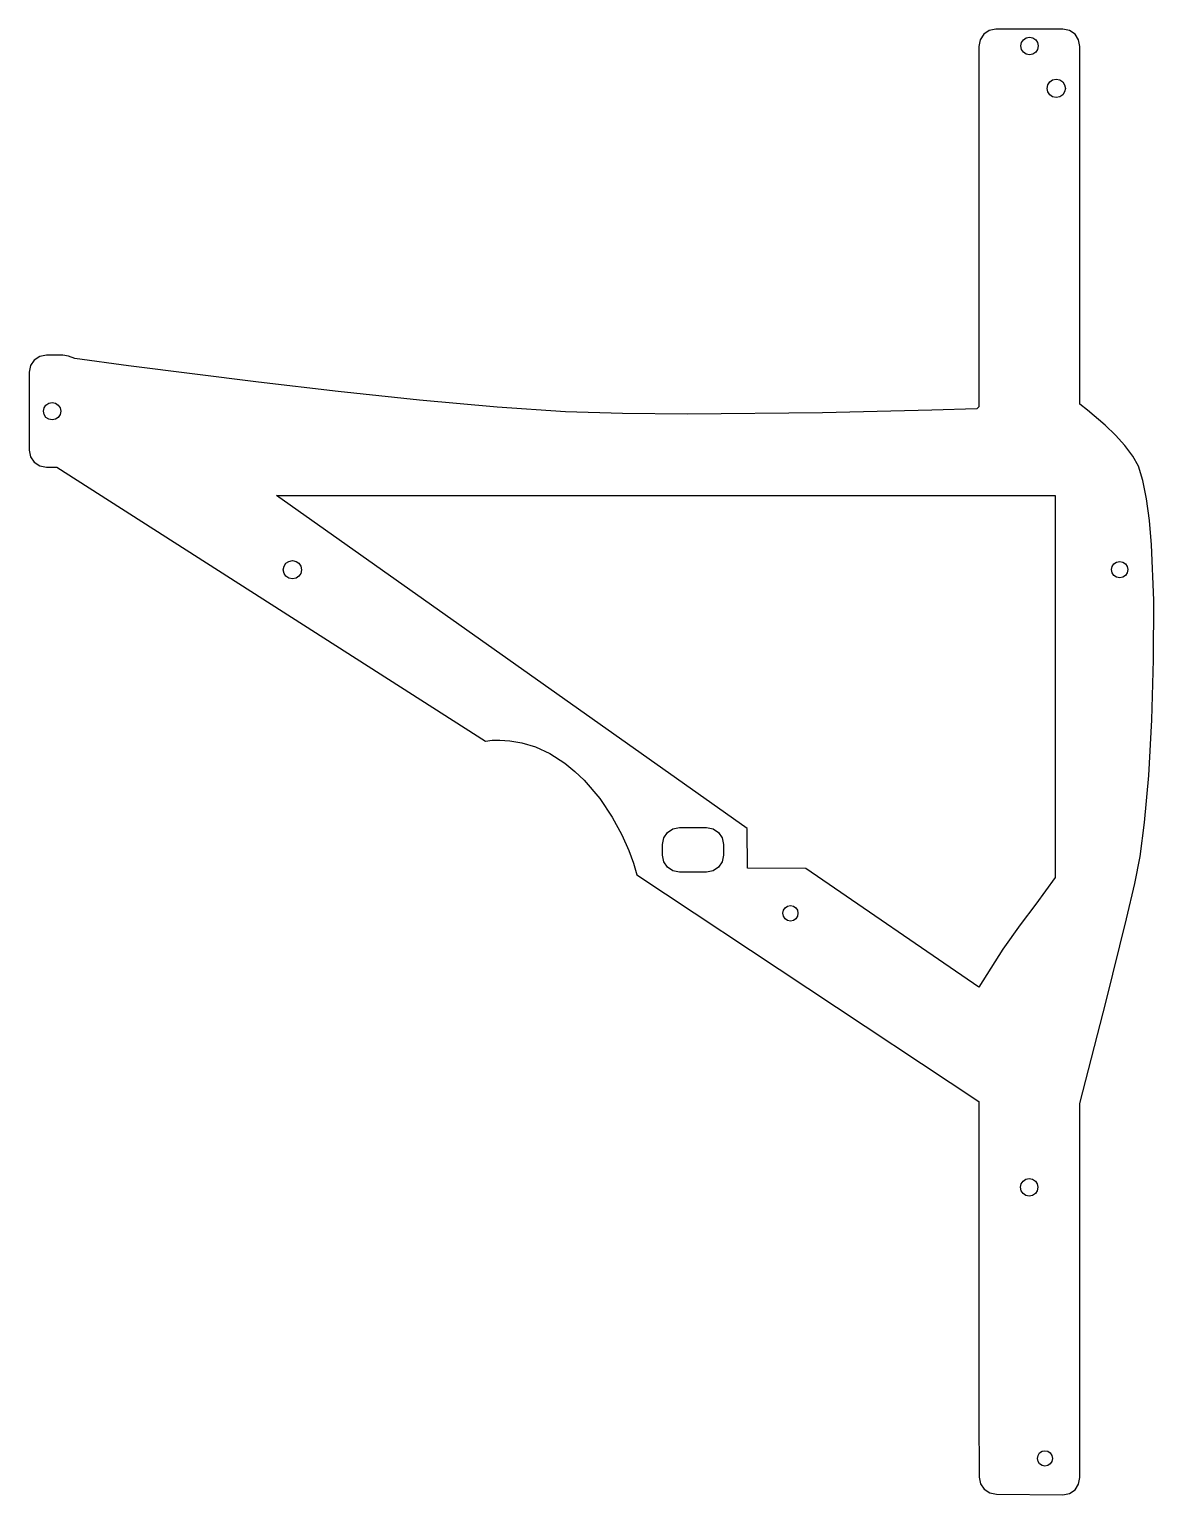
# Model space of a CAD drawing. Extents: x 5 to 117, y 1 to 148.
import ezdxf

# ---------------------------------------------------------------- set-up
doc = ezdxf.new("R2010")
doc.units = 0
doc.layers.add('Ebene_1', color=7, linetype='CONTINUOUS')

msp = doc.modelspace()

# ---------------------------------------------------------------- linework, layer by layer
at = {"layer": 'Ebene_1', "color": 7}
for points in [[(101.672209, 147.834076), (101.008154, 147.700698), (100.467073, 147.336509), (100.102884, 146.795428), (99.969506, 146.131372), (99.969506, 110.067561), (99.766106, 109.896134), (95.268756, 109.750552), (84.348427, 109.481824), (70.862698, 109.341978), (64.363302, 109.399144), (58.669149, 109.583042), (51.843519, 110.048643), (44.071019, 110.762578), (35.923996, 111.629172), (27.9748, 112.55275), (14.959287, 114.18815), (9.603273, 114.903374), (8.967721, 115.145907), (8.408238, 115.241268), (6.758451, 115.241268), (6.094309, 115.10789), (5.553038, 114.743701), (5.188659, 114.20262), (5.055195, 113.538564), (5.055195, 105.742176), (5.188659, 105.078034), (5.553038, 104.536762), (6.094309, 104.172384), (6.758451, 104.038919), (7.791979, 104.038919), (50.659992, 76.644624), (51.330511, 76.729725), (52.103146, 76.752422), (53.109132, 76.687501), (54.304794, 76.479175), (55.646456, 76.071657), (57.090444, 75.409162), (58.593081, 74.435902), (59.59906, 73.611307), (60.514258, 72.738437), (62.086595, 70.903878), (63.338658, 69.04424), (64.299015, 67.271536), (64.996231, 65.697779), (65.458875, 64.434984), (65.794709, 63.290331), (99.969506, 40.607821), (99.969506, 9.314228), (100.028485, 3.050218), (100.161863, 2.386168), (100.526052, 1.845086), (101.067133, 1.480893), (101.731188, 1.347512), (108.391523, 1.289084), (109.055578, 1.422464), (109.59666, 1.786657), (109.96085, 2.32774), (110.094228, 2.99179), (110.094228, 40.3934), (112.726626, 50.635008), (114.74658, 58.865792), (115.561921, 62.425405), (116.106332, 65.106584), (116.555681, 68.495372), (116.960809, 73.19819), (117.27673, 78.770832), (117.458458, 84.769096), (117.461008, 90.748776), (117.239393, 96.26567), (117.030465, 98.711757), (116.748627, 100.875572), (116.388254, 102.701588), (115.943724, 104.134279), (115.388308, 105.159092), (114.582943, 106.218558), (113.627493, 107.259881), (112.621823, 108.230264), (110.85928, 109.747028), (110.094228, 110.346476), (110.094228, 146.131372), (109.96085, 146.795428), (109.59666, 147.336509), (109.055578, 147.700698), (108.391523, 147.834076), (101.672209, 147.834076)], [(105.053915, 147.038121), (105.393535, 146.969512), (105.670876, 146.782509), (105.85788, 146.505168), (105.926489, 146.165547), (105.85788, 145.825927), (105.670876, 145.548586), (105.393535, 145.361583), (105.053915, 145.292974), (104.714117, 145.361424), (104.436597, 145.548391), (104.249455, 145.825793), (104.18079, 146.165547), (104.249455, 146.505301), (104.436597, 146.782703), (104.714117, 146.969671), (105.053915, 147.038121), (105.053915, 147.038121)], [(107.715733, 142.843373), (108.072758, 142.771293), (108.364308, 142.574725), (108.560876, 142.283176), (108.632955, 141.926151), (108.560876, 141.569126), (108.364308, 141.277576), (108.072758, 141.081008), (107.715733, 141.008929), (107.358708, 141.081008), (107.067158, 141.277576), (106.87059, 141.569126), (106.798511, 141.926151), (106.87059, 142.283176), (107.067158, 142.574725), (107.358708, 142.771293), (107.715733, 142.843373), (107.715733, 142.843373)], [(7.332266, 110.511841), (7.672019, 110.443176), (7.949421, 110.256034), (8.136389, 109.978513), (8.20484, 109.638716), (8.13623, 109.299095), (7.949227, 109.021754), (7.671886, 108.834751), (7.332266, 108.766142), (6.992645, 108.834751), (6.715305, 109.021754), (6.528301, 109.299095), (6.459692, 109.638716), (6.528143, 109.978513), (6.71511, 110.256034), (6.992512, 110.443176), (7.332266, 110.511841), (7.332266, 110.511841)], [(29.782714, 101.202916), (107.624231, 101.202916), (107.624231, 63.025195), (105.670658, 60.344457), (104.101757, 58.286604), (102.380413, 55.856026), (99.969506, 52.057114), (82.681197, 63.912651), (76.86642, 63.937459), (76.82563, 67.897942), (29.782714, 101.202916)], [(31.364702, 94.699678), (31.721727, 94.627599), (32.013276, 94.431031), (32.209844, 94.139482), (32.281924, 93.782456), (32.209844, 93.425432), (32.013276, 93.133882), (31.721727, 92.937314), (31.364702, 92.865234), (31.007677, 92.937314), (30.716127, 93.133882), (30.519559, 93.425432), (30.44748, 93.782456), (30.519559, 94.139482), (30.716127, 94.431031), (31.007677, 94.627599), (31.364702, 94.699678), (31.364702, 94.699678)], [(114.066836, 94.608729), (114.383102, 94.544891), (114.641368, 94.370768), (114.81549, 94.112503), (114.879326, 93.796237), (114.815331, 93.480147), (114.641173, 93.222062), (114.382969, 93.048079), (114.066836, 92.984297), (113.750703, 93.048078), (113.492498, 93.222061), (113.318339, 93.480147), (113.254344, 93.796237), (113.31818, 94.112504), (113.492303, 94.370771), (113.750569, 94.544893), (114.066836, 94.608729), (114.066836, 94.608729)], [(70.066575, 68.018654), (72.74989, 68.018654), (73.414032, 67.885276), (73.955303, 67.521088), (74.319682, 66.980007), (74.453146, 66.315951), (74.453146, 65.241083), (74.319682, 64.576939), (73.955303, 64.035668), (73.414032, 63.67129), (72.74989, 63.537826), (70.066575, 63.537826), (69.402431, 63.67129), (68.86116, 64.035668), (68.496782, 64.576939), (68.363318, 65.241083), (68.363318, 66.315951), (68.496782, 66.980007), (68.86116, 67.521088), (69.402431, 67.885276), (70.066575, 68.018654), (70.066575, 68.018654)], [(81.146055, 60.202422), (81.438613, 60.141665), (81.677469, 59.976135), (81.838445, 59.730685), (81.897361, 59.430169), (81.838291, 59.129831), (81.67728, 58.884562), (81.438483, 58.719171), (81.146055, 58.658469), (80.85345, 58.719008), (80.614474, 58.884362), (80.453324, 59.129694), (80.394198, 59.430169), (80.453168, 59.730822), (80.614283, 59.976335), (80.85332, 60.141828), (81.146055, 60.202422), (81.146055, 60.202422)], [(105.015329, 32.90018), (105.355126, 32.831729), (105.632647, 32.644762), (105.819789, 32.367359), (105.888454, 32.027605), (105.819948, 31.687674), (105.632841, 31.410093), (105.35526, 31.222986), (105.015329, 31.15448), (104.675575, 31.223146), (104.398174, 31.410289), (104.211207, 31.687808), (104.142757, 32.027605), (104.211366, 32.367224), (104.39837, 32.644565), (104.67571, 32.831569), (105.015329, 32.90018), (105.015329, 32.90018)], [(106.592356, 5.687232), (106.884957, 5.626693), (107.123932, 5.461337), (107.285083, 5.216003), (107.344216, 4.915529), (107.285249, 4.614874), (107.124135, 4.369362), (106.885096, 4.20387), (106.592356, 4.143276), (106.299793, 4.204032), (106.060934, 4.369563), (105.899959, 4.615013), (105.841049, 4.915529), (105.900126, 5.215865), (106.061138, 5.461136), (106.299933, 5.62653), (106.592356, 5.687232), (106.592356, 5.687232)]]:
    msp.add_lwpolyline(points, dxfattribs=at)

doc.saveas('drawing.dxf')
